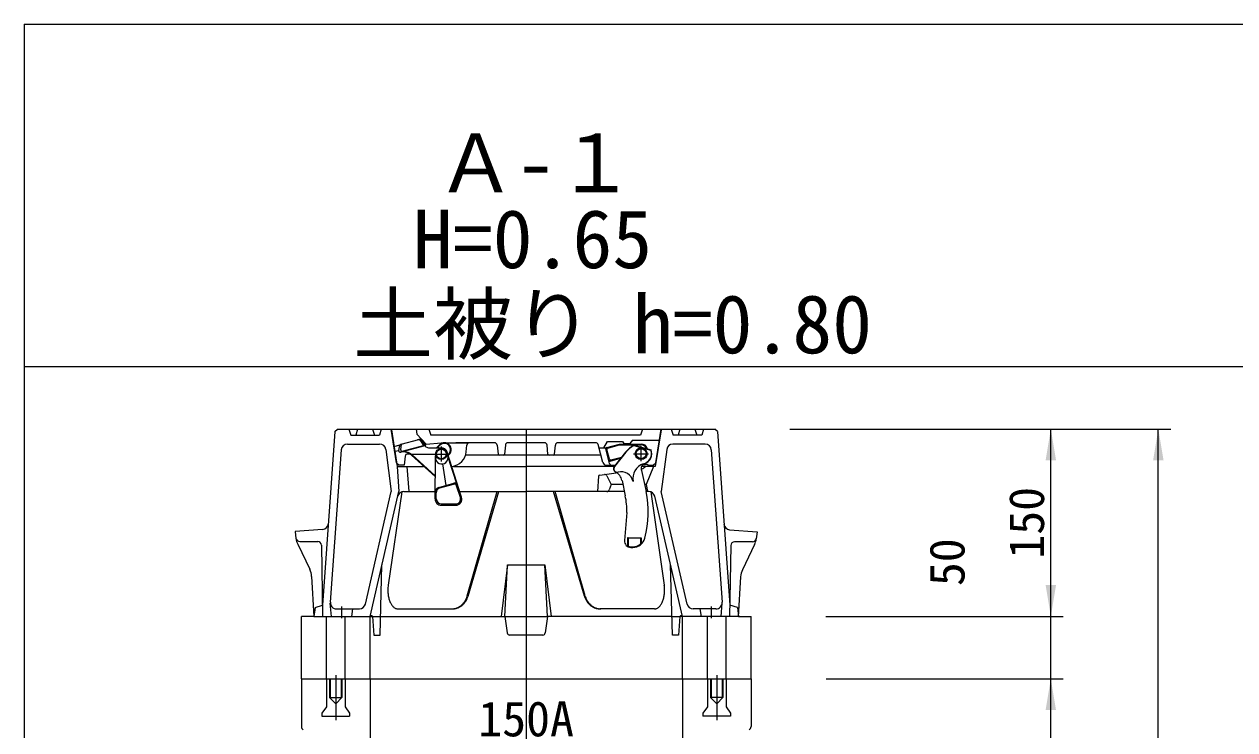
# Model space of a CAD drawing. Units: millimetres, scale not verified. Extents: x -6861 to 6881, y -3554 to 3095.
# Drawn here: x 1261 to 2230, y 2530 to 3095 of the extents above; entities that cross this region are included whole.
import ezdxf
from ezdxf.enums import TextEntityAlignment as Align

# ---------------------------------------------------------------- set-up
doc = ezdxf.new("R2010")
doc.units = ezdxf.units.MM
doc.header["$LTSCALE"] = 20
for name, color, linetype, lineweight in [('0-3_TEMP', 3, 'Continuous', 18), ('0-4_細線', 7, 'Continuous', 18), ('0-6_寸法', 1, 'Continuous', 18), ('0-7_注釈', 1, 'Continuous', 18), ('0-9_枠線', 6, 'Continuous', 18)]:
    doc.layers.add(name, color=color, linetype=linetype, lineweight=lineweight)
doc.styles.add('ＭＳ ゴシック', font='')
doc.styles.get('ＭＳ ゴシック').set_extended_font_data('MS Gothic')

msp = doc.modelspace()

# ---------------------------------------------------------------- linework, layer by layer
at = {"layer": '0-3_TEMP'}
for p, q in [((1260.93, 2820.78), (6860.93, 2820.78)), ((1662.8, 2770.78), (1662.8, 2605.78)), ((1514.8, 2628.7), (1514.8, 2619.25)), ((1810.8, 2628.7), (1810.8, 2619.25)), ((1539.8, 2620.78), (1546.2, 2620.78)), ((1645.8, 2620.78), (1679.8, 2620.78)), ((1662.8, 2620.78), (1662.8, 2457.78)), ((1779.4, 2620.78), (1785.8, 2620.78)), ((1510.3, 2573.78), (1510.3, 2537.78)), ((1815.3, 2573.78), (1815.3, 2537.78))]:
    msp.add_line(p, q, dxfattribs=at)
at = {"layer": '0-4_細線'}
for p, q in [((1509.65, 2768.78), (1499.8, 2629.78)), ((1509.65, 2768.78), (1511.8, 2770.78)), ((1511.8, 2770.78), (1813.8, 2770.78)), ((1520.8, 2770.78), (1522.3, 2765.78)), ((1522.3, 2765.78), (1545.3, 2765.78)), ((1527.8, 2770.78), (1526.3, 2765.78)), ((1539.8, 2770.78), (1541.3, 2765.78)), ((1546.8, 2770.78), (1545.3, 2765.78)), ((1554.3, 2770.78), (1554.89, 2770.18)), ((1559.07, 2743.78), (1554.8, 2770.78)), ((1554.89, 2770.18), (1559.55, 2740.78)), ((1562.68, 2758.59), (1576.9, 2762.4)), ((1574.8, 2770.78), (1575.3, 2766.78)), ((1575.3, 2766.78), (1582.8, 2758.78)), ((1578.77, 2761.95), (1579.63, 2762.15)), ((1584.8, 2770.78), (1586.3, 2765.78)), ((1754.3, 2765.78), (1586.3, 2765.78)), ((1755.8, 2770.78), (1754.3, 2765.78)), ((1770.7, 2770.18), (1766.05, 2740.78)), ((1766.52, 2743.78), (1770.8, 2770.78)), ((1771.3, 2770.78), (1770.7, 2770.18)), ((1778.8, 2770.78), (1780.3, 2765.78)), ((1803.3, 2765.78), (1780.3, 2765.78)), ((1785.8, 2770.78), (1784.3, 2765.78)), ((1797.8, 2770.78), (1799.3, 2765.78)), ((1804.8, 2770.78), (1803.3, 2765.78)), ((1815.94, 2768.78), (1813.8, 2770.78)), ((1815.94, 2768.78), (1825.8, 2629.78)), ((1514.63, 2754.13), (1505.98, 2632.13)), ((1519.62, 2758.78), (1545.41, 2758.78)), ((1550.37, 2754.43), (1554.8, 2720.78)), ((1556.99, 2756.92), (1561.73, 2758.02)), ((1557.62, 2752.96), (1560.78, 2753.69)), ((1560.73, 2753.29), (1561.22, 2756.93)), ((1561.85, 2752.16), (1581.78, 2757.5)), ((1561.9, 2752.17), (1562.34, 2752.25)), ((1562.35, 2754.07), (1562.96, 2758.67)), ((1563.6, 2752.97), (1581.59, 2757.79)), ((1578.07, 2761.3), (1580.57, 2757.52)), ((1579.09, 2761.57), (1582.03, 2757.12)), ((1581.18, 2758.4), (1582.8, 2758.78)), ((1582.8, 2758.78), (1594.8, 2759.78)), ((1584.53, 2755.78), (1594.8, 2755.78)), ((1593.41, 2758.17), (1591.02, 2755.78)), ((1591.73, 2755.78), (1593.76, 2757.81)), ((1594.8, 2759.78), (1615.65, 2759.78)), ((1594.8, 2756.78), (1594.8, 2744.78)), ((1611.06, 2716.3), (1599.56, 2752.3)), ((1637.49, 2759.78), (1606.47, 2759.78)), ((1614.84, 2752.64), (1615.3, 2757.95)), ((1639.48, 2757.98), (1640.21, 2750.68)), ((1646.12, 2757.98), (1645.39, 2750.68)), ((1677.49, 2759.78), (1648.11, 2759.78)), ((1680.21, 2750.68), (1679.48, 2757.98)), ((1685.39, 2750.68), (1686.12, 2757.98)), ((1718.44, 2759.78), (1688.11, 2759.78)), ((1724.2, 2744), (1720.37, 2758.29)), ((1721.05, 2755.78), (1726.74, 2755.78)), ((1729.58, 2743.26), (1726.48, 2754.81)), ((1727.19, 2756.04), (1737.42, 2758.78)), ((1729.41, 2746.78), (1727.4, 2754.28)), ((1728.11, 2755.5), (1737.52, 2758.03)), ((1742.39, 2752.29), (1733.29, 2740.9)), ((1737.42, 2758.78), (1754.8, 2758.78)), ((1737.52, 2758.03), (1754.8, 2758.03)), ((1739.8, 2760.78), (1740.8, 2759.28)), ((1740.8, 2759.28), (1745.8, 2759.28)), ((1747.8, 2761.78), (1745.8, 2759.28)), ((1747.8, 2761.78), (1769.37, 2761.78)), ((1748.99, 2757.76), (1749.02, 2757.49)), ((1748.99, 2757.76), (1762.73, 2754.08)), ((1749.02, 2757.49), (1762.54, 2753.87)), ((1754.8, 2745.03), (1754.8, 2757.03)), ((1762.54, 2753.87), (1762.73, 2754.08)), ((1775.22, 2754.43), (1770.8, 2720.78)), ((1805.97, 2758.78), (1780.18, 2758.78)), ((1810.96, 2754.13), (1819.61, 2632.13)), ((1559.07, 2743.78), (1561.07, 2741.78)), ((1559.07, 2743.78), (1561.07, 2741.78)), ((1559.07, 2743.78), (1561.07, 2741.78)), ((1559.07, 2743.78), (1561.07, 2741.78)), ((1565.83, 2748.99), (1565.07, 2741.78)), ((1569.44, 2750.78), (1567.76, 2750.78)), ((1589.8, 2732.78), (1570.83, 2749.85)), ((1571.31, 2750.78), (1589.48, 2750.78)), ((1589.94, 2733.32), (1571.41, 2750)), ((1588.8, 2750.78), (1600.8, 2750.78)), ((1589.8, 2714.81), (1590.05, 2747.73)), ((1590.05, 2747.73), (1590.31, 2751.12)), ((1598.6, 2725.59), (1596, 2742.85)), ((1607.41, 2726.18), (1599.89, 2749.74)), ((1600.24, 2750.15), (1600.83, 2750.74)), ((1600.42, 2749.62), (1601.19, 2750.39)), ((1722.65, 2749.78), (1614.25, 2749.78)), ((1730.1, 2745.18), (1738.38, 2747.4)), ((1730.63, 2746.07), (1739.16, 2748.36)), ((1742.58, 2752.13), (1733.49, 2740.74)), ((1748.8, 2751.03), (1760.8, 2751.03)), ((1755.9, 2741.99), (1760.09, 2742.78)), ((1760.2, 2741.78), (1760.09, 2742.78)), ((1764.52, 2741.78), (1766.52, 2743.78)), ((1559.55, 2740.78), (1560.8, 2720.78)), ((1559.55, 2740.78), (1580.67, 2740.78)), ((1565.07, 2741.78), (1561.07, 2741.78)), ((1567.3, 2740.78), (1568.8, 2720.78)), ((1604.49, 2740.78), (1662.8, 2740.78)), ((1732.96, 2740.78), (1662.8, 2740.78)), ((1720.73, 2732.97), (1719.8, 2720.78)), ((1721.6, 2733.88), (1734.79, 2735.65)), ((1727.1, 2741.78), (1733.82, 2741.78)), ((1727.43, 2733.27), (1730.8, 2726.28)), ((1755.14, 2737.56), (1758.69, 2720.87)), ((1766.05, 2740.78), (1755.44, 2740.78)), ((1764.55, 2740.78), (1758.8, 2726.28)), ((1760.2, 2741.78), (1764.52, 2741.78)), ((1592.76, 2724.07), (1604.97, 2727.5)), ((1593.72, 2723.63), (1604.66, 2726.7)), ((1610.11, 2715.99), (1607.11, 2725.38)), ((1730.8, 2726.28), (1729.28, 2722.09)), ((1740.13, 2726.28), (1730.8, 2726.28)), ((1739.47, 2729.55), (1742.06, 2717.33)), ((1758.8, 2726.28), (1757.78, 2726.28)), ((1758.8, 2726.28), (1759.8, 2720.78)), ((1534.07, 2630.66), (1554.8, 2720.78)), ((1537.8, 2620.78), (1560.8, 2720.78)), ((1563.12, 2720.5), (1552.3, 2645.69)), ((1564.78, 2720.78), (1589.63, 2720.78)), ((1590.8, 2714.78), (1590.8, 2719.78)), ((1609.86, 2720.78), (1662.8, 2720.78)), ((1615.57, 2637.09), (1639.66, 2720.78)), ((1616.21, 2636.98), (1640.95, 2720.78)), ((1740.96, 2720.78), (1662.8, 2720.78)), ((1709.38, 2636.98), (1684.65, 2720.78)), ((1710.03, 2637.09), (1685.93, 2720.78)), ((1712.18, 2720.78), (1707.75, 2720.78)), ((1760.82, 2720.78), (1758.89, 2720.78)), ((1762.47, 2720.5), (1773.3, 2645.69)), ((1787.8, 2620.78), (1765.69, 2716.9)), ((1791.52, 2630.66), (1770.8, 2720.78)), ((1594.8, 2710.78), (1606.3, 2710.78)), ((1594.8, 2709.78), (1606.3, 2709.78)), ((1743.46, 2704.03), (1741.49, 2681.46)), ((1499.82, 2690.45), (1477.8, 2688.78)), ((1477.8, 2688.78), (1478.49, 2683.2)), ((1479.85, 2678.57), (1489.51, 2658.45)), ((1481.45, 2680.78), (1495.85, 2680.78)), ((1498.85, 2677.83), (1499.8, 2620.78)), ((1744.3, 2683.53), (1743.8, 2683.76)), ((1743.8, 2683.76), (1754.8, 2683.76)), ((1743.8, 2683.76), (1743.8, 2676.8)), ((1743.8, 2676.8), (1744.3, 2677.08)), ((1744.3, 2683.53), (1754.3, 2683.53)), ((1744.3, 2683.53), (1744.3, 2677.08)), ((1746.47, 2676.53), (1748.14, 2676.53)), ((1746.47, 2676.03), (1748.14, 2676.03)), ((1754.3, 2683.53), (1754.8, 2683.76)), ((1754.3, 2683.53), (1754.3, 2678.79)), ((1754.3, 2678.79), (1754.8, 2678.56)), ((1754.8, 2683.76), (1754.8, 2678.56)), ((1826.57, 2677.52), (1825.52, 2620.47)), ((1843.98, 2680.44), (1829.58, 2680.46)), ((1845.57, 2678.23), (1835.87, 2658.13)), ((1545.8, 2605.78), (1547.3, 2662.08)), ((1647.8, 2662.08), (1677.8, 2662.08)), ((1677.8, 2662.08), (1682.8, 2620.78)), ((1679.8, 2620.78), (1677.8, 2662.08)), ((1779.8, 2605.78), (1778.3, 2662.08)), ((1490.97, 2652.82), (1492.8, 2620.78)), ((1834.41, 2652.49), (1832.52, 2620.46)), ((1493.8, 2627.78), (1492.8, 2620.78)), ((1493.8, 2627.78), (1499.8, 2629.78)), ((1506.8, 2620.78), (1505.98, 2631.39)), ((1510.97, 2626.78), (1529.2, 2626.78)), ((1523.8, 2626.78), (1522.8, 2620.78)), ((1560.06, 2626.78), (1603.78, 2626.78)), ((1765.53, 2626.78), (1721.81, 2626.78)), ((1814.63, 2626.78), (1796.4, 2626.78)), ((1801.8, 2626.78), (1802.8, 2620.78)), ((1818.8, 2620.78), (1819.61, 2631.39)), ((1831.8, 2627.78), (1825.8, 2629.78)), ((1831.8, 2627.78), (1832.8, 2620.78)), ((1482.8, 2570.78), (1482.8, 2620.78)), ((1492.8, 2620.78), (1482.8, 2620.78)), ((1492.8, 2620.78), (1537.8, 2620.78)), ((1502.8, 2570.78), (1502.8, 2620.78)), ((1517.8, 2570.78), (1517.8, 2620.78)), ((1537.8, 2620.78), (1539.8, 2620.78)), ((1537.8, 2570.78), (1537.8, 2620.78)), ((1539.8, 2620.78), (1540.8, 2605.78)), ((1546.2, 2620.78), (1645.8, 2620.78)), ((1645.8, 2620.78), (1647.57, 2607.51)), ((1679.8, 2620.78), (1678.03, 2607.51)), ((1779.4, 2620.78), (1679.8, 2620.78)), ((1785.8, 2620.78), (1784.8, 2605.78)), ((1787.8, 2620.78), (1785.8, 2620.78)), ((1832.8, 2620.78), (1787.8, 2620.78)), ((1787.8, 2570.78), (1787.8, 2620.78)), ((1807.8, 2570.78), (1807.8, 2620.78)), ((1822.8, 2570.78), (1822.8, 2620.78)), ((1832.8, 2620.78), (1842.8, 2620.78)), ((1842.8, 2570.78), (1842.8, 2620.78)), ((1540.8, 2605.78), (1545.8, 2605.78)), ((1676.05, 2605.78), (1649.24, 2605.78)), ((1784.8, 2605.78), (1779.8, 2605.78)), ((1482.8, 2570.78), (1842.8, 2570.78)), ((1482.8, 2570.78), (1482.8, 2532.57)), ((1502.8, 2570.78), (1502.8, 2548.28)), ((1505.3, 2570.78), (1505.3, 2555.78)), ((1505.9, 2570.78), (1505.9, 2555.18)), ((1514.7, 2570.78), (1514.7, 2555.18)), ((1517.8, 2570.78), (1517.8, 2548.28)), ((1537.8, 2570.78), (1537.8, 2420.78)), ((1787.8, 2570.78), (1787.8, 2420.78)), ((1807.8, 2570.78), (1807.8, 2548.28)), ((1810.3, 2570.78), (1810.3, 2555.78)), ((1810.9, 2570.78), (1810.9, 2555.18)), ((1819.7, 2570.78), (1819.7, 2555.18)), ((1820.3, 2570.78), (1820.3, 2555.78)), ((1822.8, 2570.78), (1822.8, 2548.28)), ((1842.8, 2570.78), (1842.8, 2532.57)), ((1505.3, 2555.78), (1515.3, 2555.78)), ((1505.3, 2555.78), (1510.3, 2550.78)), ((1810.3, 2555.78), (1815.3, 2550.78)), ((1820.3, 2555.78), (1810.3, 2555.78)), ((1820.3, 2555.78), (1815.3, 2550.78)), ((1502.8, 2548.28), (1499.3, 2543.28)), ((1499.3, 2543.28), (1499.3, 2540.78)), ((1499.3, 2540.78), (1521.3, 2540.78)), ((1517.8, 2548.28), (1521.3, 2543.28)), ((1521.3, 2543.28), (1521.3, 2540.78)), ((1826.3, 2540.78), (1804.3, 2540.78))]:
    msp.add_line(p, q, dxfattribs=at)
for points in [[(1724.91, 2755.78), (1727.8, 2760.78), (1739.8, 2760.78)], [(1825.62, 2690.14), (1847.64, 2688.43), (1846.94, 2682.86)], [(1645.8, 2620.78), (1647.8, 2662.08), (1642.8, 2620.78)], [(1515.3, 2570.78), (1515.3, 2555.78), (1510.3, 2550.78)], [(1807.8, 2548.28), (1804.3, 2543.28), (1804.3, 2540.78)], [(1822.8, 2548.28), (1826.3, 2543.28), (1826.3, 2540.78)]]:
    msp.add_lwpolyline(points, dxfattribs=at)
for centre, radius in [((1594.8, 2750.78), 4.5), ((1594.8, 2750.78), 4), ((1754.8, 2751.03), 4.75), ((1754.8, 2751.03), 4)]:
    msp.add_circle(centre, radius, dxfattribs=at)
for centre, radius, start, end in [((1576.4, 2760.2), 2, 33.435, 105), ((1577.42, 2760.47), 2, 33.435, 105), ((1519.62, 2753.78), 5, 90, 175.943), ((1545.41, 2753.78), 5, 7.496, 90), ((1561.72, 2753.16), 1, 172.38, 285), ((1563.2, 2756.66), 2, 105, 172.38), ((1564.72, 2742.57), 10, 48.003, 105), ((1563.34, 2753.94), 1, 172.38, 285), ((1564.14, 2742.42), 10, 48.003, 100.392), ((1584.53, 2758.78), 3, 213.435, 270), ((1597.3, 2754.28), 5.5, 315, 135), ((1597.3, 2754.28), 5, 315, 135), ((1594.8, 2750.78), 5, 17.716, 90), ((1601.88, 2753.78), 13, 275.889, 355), ((1617.29, 2757.78), 2, 90, 175), ((1637.49, 2757.78), 2, 5.711, 90), ((1648.11, 2757.78), 2, 90, 174.289), ((1677.49, 2757.78), 2, 5.711, 90), ((1688.11, 2757.78), 2, 90, 174.289), ((1718.44, 2757.78), 2, 15, 90), ((1727.45, 2755.07), 1, 105, 195), ((1728.37, 2754.54), 1, 104.999, 195), ((1758.8, 2739.19), 21, 117.828, 141.396), ((1758.8, 2739.19), 20.75, 118.098, 141.396), ((1754.8, 2753.28), 5.5, 18.873, 90), ((1754.8, 2753.28), 4.75, 25.614, 90), ((1754.8, 2751.03), 8.25, 282.029, 20.153), ((1754.8, 2751.03), 8.5, 289.465, 21.032), ((1780.18, 2753.78), 5, 90, 172.504), ((1805.97, 2753.78), 5, 4.057, 90), ((1567.82, 2748.78), 2, 90, 173.991), ((1571.31, 2753.78), 3, 239.518, 270), ((1595.14, 2747.87), 5.09, 179.563, 17.716), ((1641.2, 2750.78), 1, 185.711, 270.001), ((1644.39, 2750.78), 1, 270, 354.289), ((1681.2, 2750.78), 1, 185.711, 270), ((1684.39, 2750.78), 1, 269.999, 354.289), ((1727.1, 2744.78), 3, 195, 270), ((1729.84, 2746.14), 1, 194.999, 285), ((1730.38, 2747.04), 1, 194.999, 285), ((1731.51, 2743.78), 2, 195, 270), ((1760.59, 2731.14), 12.5, 109.028, 190.412), ((1758.8, 2739.19), 4, 106.971, 204), ((1721.73, 2732.89), 1, 97.625, 175.601), ((1725.62, 2732.4), 2, 25.722, 97.625), ((1735.64, 2739.03), 3, 141.396, 242.755), ((1735.64, 2739.03), 2.75, 141.396, 283.399), ((1729.68, 2727.47), 10, 12, 62.755), ((1738.56, 2726.62), 10, 13.096, 103.289), ((1751.33, 2747.95), 10, 292.623, 314.134), ((1593.84, 2720.22), 4, 105.689, 179.563), ((1594.8, 2719.78), 4, 105.689, 180), ((1605.2, 2724.78), 2, 17.716, 105.689), ((1605.51, 2725.58), 2, 17.716, 105.689), ((1564.78, 2715.78), 5, 90, 167.047), ((1594.8, 2714.78), 5, 179.204, 270), ((1594.8, 2714.78), 4, 180, 270), ((1606.3, 2714.78), 5, 270, 17.716), ((1606.3, 2714.78), 4, 270, 17.716), ((1727.4, 2722.78), 2, 270, 340.017), ((1679.46, 2704.03), 64, 0, 12), ((1679.46, 2704.03), 81, 345.314, 12), ((1760.82, 2715.78), 5, 12.953, 90), ((1499.44, 2695.44), 5, 274.344, 355.943), ((1826.01, 2695.13), 5, 183.949, 265.548), ((1481.45, 2683.78), 3, 187.125, 270), ((1493.38, 2685.06), 15, 187.125, 205.641), ((1495.85, 2677.78), 3, 0.955, 90), ((1746.47, 2681.03), 5, 175, 270), ((1746.47, 2681.03), 4.5, 241.158, 270), ((1748.14, 2686.03), 10, 270, 345.314), ((1748.14, 2686.03), 9.5, 270, 310.388), ((1829.57, 2677.46), 3, 89.893, 178.938), ((1843.98, 2683.44), 3, 269.893, 352.768), ((1832.05, 2684.75), 15, 334.252, 352.768), ((1475.99, 2651.96), 15, 3.27, 25.641), ((1849.38, 2651.61), 15, 154.251, 176.622), ((1566.86, 2643.2), 14.77, 170.31074, 176.88008), ((1758.73, 2643.2), 14.77, 3.11892, 9.68825), ((1567.01, 2641.62), 15, 177.42047, 183.98981), ((1566.98, 2642.41), 14.95, 173.89277, 180.46211), ((1566.94, 2640.82), 14.9, 180.96172, 187.53106), ((1566.79, 2640.04), 14.66, 184.58302, 191.15236), ((1566.55, 2639.28), 14.3, 188.35914, 194.92847), ((1601.4, 2640.97), 14.67, 335.27597, 339.736), ((1601.35, 2641.11), 14.78, 339.32468, 343.78471), ((1602.08, 2640.97), 14.67, 335.27597, 339.736), ((1602.03, 2641.11), 14.78, 339.32468, 343.78471), ((1723.57, 2641.11), 14.78, 196.2168, 200.67683), ((1723.51, 2640.97), 14.67, 200.26406, 204.72408), ((1724.25, 2641.11), 14.78, 196.21538, 200.67541), ((1724.19, 2640.97), 14.67, 200.26406, 204.72408), ((1759.05, 2639.28), 14.3, 345.0715, 351.64084), ((1758.8, 2640.04), 14.66, 348.84661, 355.41595), ((1758.65, 2640.82), 14.9, 352.46994, 359.03928), ((1758.61, 2642.41), 14.95, 359.5389, 6.10824), ((1758.59, 2641.62), 15, 356.00919, 2.57852), ((1510.97, 2631.78), 5, 175.943, 270), ((1529.2, 2631.78), 5, 270, 347.047), ((1566.22, 2638.56), 13.81, 192.36873, 198.93806), ((1565.81, 2637.88), 13.21, 196.70895, 203.27829), ((1565.33, 2637.24), 12.52, 201.49676, 208.0661), ((1564.77, 2636.67), 11.76, 206.87362, 213.44296), ((1564.16, 2636.17), 10.97, 213.01027, 219.57961), ((1563.49, 2635.73), 10.18, 220.10416, 226.6735), ((1562.78, 2635.38), 9.44, 228.3576, 234.92694), ((1562.03, 2635.11), 8.8, 237.91499, 244.48433), ((1561.25, 2634.93), 8.33, 248.76546, 255.3348), ((1560.46, 2634.84), 8.07, 260.60549, 267.17483), ((1603.03, 2639.9), 13.13, 270.31854, 274.77857), ((1603.71, 2639.9), 13.13, 270.31854, 274.77857), ((1602.88, 2639.91), 13.15, 275.40614, 279.86617), ((1603.56, 2639.91), 13.15, 275.40614, 279.86617), ((1602.74, 2639.94), 13.2, 280.46637, 284.9264), ((1603.42, 2639.94), 13.2, 280.466, 284.92603), ((1602.6, 2639.97), 13.27, 285.48095, 289.94098), ((1603.27, 2639.97), 13.27, 285.48146, 289.94149), ((1602.46, 2640.02), 13.36, 290.43589, 294.89592), ((1603.14, 2640.02), 13.36, 290.43589, 294.89592), ((1602.32, 2640.07), 13.47, 295.31835, 299.77837), ((1603, 2640.07), 13.47, 295.31759, 299.77762), ((1602.19, 2640.14), 13.59, 300.11715, 304.57718), ((1602.87, 2640.14), 13.59, 300.11802, 304.57805), ((1602.07, 2640.21), 13.72, 304.82668, 309.2867), ((1602.74, 2640.21), 13.72, 304.82668, 309.2867), ((1601.95, 2640.3), 13.86, 309.44394, 313.90396), ((1602.63, 2640.3), 13.86, 309.44394, 313.90396), ((1601.84, 2640.39), 14.01, 313.96603, 318.42606), ((1602.51, 2640.39), 14.01, 313.96603, 318.42606), ((1601.73, 2640.49), 14.15, 318.39462, 322.85465), ((1602.41, 2640.49), 14.15, 318.39462, 322.85465), ((1601.64, 2640.6), 14.3, 322.73468, 327.19471), ((1601.55, 2640.72), 14.43, 326.98817, 331.44819), ((1602.32, 2640.6), 14.3, 322.73341, 327.19344), ((1601.47, 2640.84), 14.56, 331.16694, 335.62697), ((1602.23, 2640.72), 14.43, 326.98948, 331.44951), ((1602.15, 2640.84), 14.56, 331.16694, 335.62697), ((1723.44, 2640.84), 14.56, 204.3731, 208.83313), ((1723.37, 2640.72), 14.43, 208.55057, 213.0106), ((1724.12, 2640.84), 14.56, 204.3731, 208.83313), ((1723.28, 2640.6), 14.3, 212.80665, 217.26668), ((1724.04, 2640.72), 14.43, 208.55057, 213.0106), ((1723.18, 2640.49), 14.15, 217.14434, 221.60437), ((1723.96, 2640.6), 14.3, 212.80665, 217.26668), ((1723.86, 2640.49), 14.15, 217.14555, 221.60557), ((1723.08, 2640.39), 14.01, 221.57518, 226.03521), ((1723.76, 2640.39), 14.01, 221.57405, 226.03407), ((1722.97, 2640.3), 13.86, 226.09615, 230.55618), ((1723.65, 2640.3), 13.86, 226.09615, 230.55618), ((1722.85, 2640.21), 13.72, 230.71233, 235.17235), ((1723.53, 2640.21), 13.72, 230.7133, 235.17332), ((1722.72, 2640.14), 13.59, 235.42309, 239.88312), ((1723.4, 2640.14), 13.59, 235.42222, 239.88225), ((1722.59, 2640.07), 13.47, 240.22163, 244.68165), ((1723.27, 2640.07), 13.47, 240.22238, 244.68241), ((1722.46, 2640.02), 13.36, 245.10423, 249.56426), ((1723.14, 2640.02), 13.36, 245.10423, 249.56426), ((1722.32, 2639.97), 13.27, 250.05918, 254.51921), ((1723, 2639.97), 13.27, 250.05867, 254.5187), ((1722.18, 2639.94), 13.2, 255.0736, 259.53363), ((1722.86, 2639.94), 13.2, 255.07397, 259.534), ((1722.03, 2639.91), 13.15, 260.13383, 264.59386), ((1722.71, 2639.91), 13.15, 260.13361, 264.59364), ((1721.89, 2639.9), 13.13, 265.22143, 269.68146), ((1722.57, 2639.9), 13.13, 265.2215, 269.68153), ((1765.13, 2634.84), 8.08, 272.82479, 279.39413), ((1764.34, 2634.93), 8.33, 284.66593, 291.23527), ((1763.57, 2635.11), 8.8, 295.51485, 302.08419), ((1762.82, 2635.38), 9.44, 305.07392, 311.64326), ((1762.1, 2635.73), 10.18, 313.32533, 319.89467), ((1761.44, 2636.17), 10.97, 320.42039, 326.98973), ((1760.82, 2636.67), 11.76, 326.55807, 333.12741), ((1760.27, 2637.24), 12.52, 331.93385, 338.50319), ((1759.78, 2637.88), 13.21, 336.7206, 343.28994), ((1759.37, 2638.56), 13.81, 341.06298, 347.63232), ((1796.4, 2631.78), 5, 192.953, 270), ((1814.63, 2631.78), 5, 270, 4.057), ((1538.8, 2620.03), 1.25, 36.87, 143.13), ((1786.8, 2620.03), 1.25, 36.87, 143.13), ((1649.55, 2607.78), 2, 187.595, 270), ((1676.05, 2607.78), 2, 270, 352.405), ((1485.8, 2532.57), 3, 180, 240.968), ((1839.8, 2532.57), 3, 299.032, 0)]:
    msp.add_arc(centre, radius, start, end, dxfattribs=at)
at = {"layer": '0-6_寸法'}
for p, q in [((1873.8, 2770.78), (2178.79, 2770.78)), ((1873.8, 2770.78), (2092.74, 2770.78)), ((2082.74, 2620.78), (2082.74, 2770.78)), ((2168.79, 2120.78), (2168.79, 2770.78)), ((1902.64, 2620.78), (2092.74, 2620.78)), ((1902.8, 2620.78), (2092.74, 2620.78)), ((1902.8, 2570.78), (2092.74, 2570.78)), ((1902.8, 2570.78), (2092.74, 2570.78))]:
    msp.add_line(p, q, dxfattribs=at)
msp.add_lwpolyline([(2082.74, 2120.78), (2082.74, 2420.78), (2082.74, 2570.78), (2082.74, 2620.78)], dxfattribs=at)
for points in [[(2078.57, 2745.78), (2082.74, 2770.78), (2086.9, 2745.78)], [(2164.63, 2745.78), (2168.79, 2770.78), (2172.96, 2745.78)], [(2078.57, 2645.78), (2082.74, 2620.78), (2086.9, 2645.78)], [(2078.57, 2645.78), (2082.74, 2620.78), (2086.9, 2645.78)], [(2078.57, 2545.78), (2082.74, 2570.78), (2086.9, 2545.78)], [(2078.57, 2545.78), (2082.74, 2570.78), (2086.9, 2545.78)]]:
    msp.add_solid(points, dxfattribs=at)
at = {"layer": '0-9_枠線'}
for q in [(6860.93, 3094.96), (1260.93, -705.04)]:
    msp.add_line((1260.93, 3094.96), q, dxfattribs=at)

# ---------------------------------------------------------------- texts
at = {"layer": '0-6_寸法', "style": 'ＭＳ ゴシック'}
for s, p in [('150', (2085.78, 2666.98)), ('50', (2022.13, 2644.99))]:
    msp.add_text(s, height=28.15, rotation=90, dxfattribs=at).set_placement(p, align=Align.BOTTOM_LEFT)
at = {"layer": '0-7_注釈', "style": 'ＭＳ ゴシック'}
for s, height, p in [('Ａ-１', 46.92, (1590.56, 2946.33)), ('H=0.65', 46.92, (1572.13, 2885.52)), ('土被り h=0.80', 46.92, (1524.22, 2817.34)), ('150A', 28.15, (1624.4, 2516.24))]:
    msp.add_text(s, height=height, dxfattribs=at).set_placement(p, align=Align.BOTTOM_LEFT)

doc.saveas('drawing.dxf')
